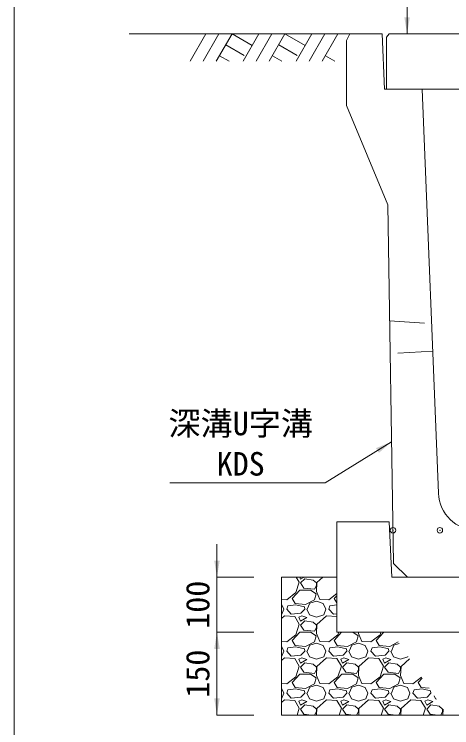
# Model space of a CAD drawing. Units: millimetres at full size. Extents: x 172874 to 217143, y 854931 to 903297.
# Drawn here: x 190874 to 191667, y 863458 to 864752 of the extents above; entities that cross this region are included whole.
import ezdxf
from ezdxf.enums import TextEntityAlignment as Align

# ---------------------------------------------------------------- set-up
doc = ezdxf.new("R2010")
doc.units = ezdxf.units.MM
doc.header["$LTSCALE"] = 20
doc.header["$PDMODE"] = 32
doc.header["$PDSIZE"] = 10
doc.linetypes.add('USER2', pattern=[4.7625, 3.175, -1.5875])
for name, color, linetype, lineweight in [('0_2', 7, 'Continuous', 20), ('図枠', 5, 'Continuous', 13), ('基礎ブロック', 2, 'Continuous', 13), ('基礎材', 7, 'Continuous', 15), ('寸法線', 7, 'Continuous', 13), ('引出線', 4, 'Continuous', 13), ('本体', 2, 'Continuous', 13), ('補助線', 8, 'Continuous', 13), ('ﾊｯﾁﾝｸﾞ', 7, 'Continuous', 5)]:
    doc.layers.add(name, color=color, linetype=linetype, lineweight=lineweight)
doc.styles.add('ＭＳ ゴシック', font='')
doc.styles.get('ＭＳ ゴシック').set_extended_font_data('MS Gothic')

# ---------------------------------------------------------------- blocks, each defined once
blk = doc.blocks.new('filled_arrow')
at = {"color": 0, "linetype": 'Continuous', "lineweight": -2}
blk.add_solid([(7.5, 1.25), (0, 0), (7.5, -1.25)], dxfattribs=at)

msp = doc.modelspace()

# ---------------------------------------------------------------- linework, layer by layer
at = {"layer": '0_2'}
msp.add_line((191482.21, 864716.42), (191082.21, 864716.42), dxfattribs=at)
at = {"layer": '図枠'}
msp.add_line((190874.21, 874031.02), (190874.21, 854931.02), dxfattribs=at)
at = {"layer": '基礎ブロック'}
for p, q in [((191458.65, 863731.42), (191458.65, 863831.42)), ((191458.65, 863831.42), (191553.65, 863831.42)), ((191553.65, 863831.42), (191558.65, 863731.42)), ((191458.65, 863631.42), (191458.65, 863731.42)), ((191558.65, 863731.42), (192234.65, 863731.42)), ((192334.65, 863631.42), (191458.65, 863631.42))]:
    msp.add_line(p, q, dxfattribs=at)
at = {"layer": '基礎材', "lineweight": 13}
for p, q in [((191458.65, 863731.42), (191358.65, 863731.42)), ((191358.65, 863731.42), (191358.65, 863481.42))]:
    msp.add_line(p, q, dxfattribs=at)
at = {"layer": '基礎材'}
msp.add_line((191358.65, 863481.42), (192434.65, 863481.42), dxfattribs=at)
at = {"layer": '寸法線'}
for p, q in [((191586.21, 864716.42), (191586.21, 865716.42)), ((192081.21, 864716.42), (191586.21, 864716.42)), ((191241.61, 863571.42), (191241.61, 863791.42)), ((191308.65, 863731.42), (191241.61, 863731.42)), ((191241.61, 863481.42), (191241.61, 863631.42)), ((191308.65, 863631.42), (191241.61, 863631.42)), ((191308.65, 863631.42), (191241.61, 863631.42)), ((191308.65, 863481.42), (191241.61, 863481.42))]:
    msp.add_line(p, q, dxfattribs=at)
at = {"layer": '引出線'}
msp.add_lwpolyline([(191558.13, 863976.89), (191437.92, 863902.61), (191156.4, 863902.61)], dxfattribs=at)
at = {"layer": '本体'}
for p, q in [((191482.21, 864716.42), (191476.21, 864704.42)), ((191476.21, 864704.42), (191476.21, 864586.42)), ((191482.21, 864716.42), (191541.21, 864716.42)), ((191541.21, 864716.42), (191545.21, 864616.42)), ((191545.21, 864616.42), (191613.71, 864616.42)), ((191613.71, 864616.42), (191643.02, 863883.62)), ((191476.21, 864586.42), (191551.21, 864406.42)), ((191551.21, 864406.42), (191561.68, 863756.42)), ((191561.68, 863756.42), (191587.08, 863731.42)), ((191587.08, 863731.42), (192040.34, 863731.42))]:
    msp.add_line(p, q, dxfattribs=at)
at = {"layer": '本体', "linetype": 'USER2'}
for p, q in [((191554.59, 864196.42), (191630.71, 864191.42)), ((191632.71, 864141.42), (191555.56, 864136.42))]:
    msp.add_line(p, q, dxfattribs=at)
at = {"layer": '本体', "lineweight": 20}
msp.add_lwpolyline([(191548.71, 864710.42), (191553.71, 864716.42), (192073.71, 864716.42), (192078.71, 864710.42), (192078.71, 864616.42), (191548.71, 864616.42)], close=True, dxfattribs=at)
at = {"layer": '本体'}
msp.add_arc((191712.97, 863886.42), 70, 182.29061, 270, dxfattribs=at)
at = {"layer": '補助線'}
for p in [(191560.71, 863816.42), (191645.71, 863816.42)]:
    msp.add_point(p, dxfattribs=at)
at = {"layer": 'ﾊｯﾁﾝｸﾞ', "lineweight": 9}
for p, q in [((191221.65, 864716.42), (191193, 864666.8)), ((191245.27, 864716.42), (191216.63, 864666.8)), ((191268.9, 864716.42), (191240.25, 864666.8)), ((191268.9, 864716.42), (191305.47, 864695.31)), ((191317.65, 864716.42), (191289.01, 864666.8)), ((191341.28, 864716.42), (191312.62, 864666.8)), ((191364.9, 864716.42), (191336.25, 864666.8)), ((191364.9, 864716.42), (191401.46, 864695.31)), ((191413.65, 864716.42), (191385, 864666.8)), ((191437.27, 864716.42), (191408.63, 864666.8)), ((191460.9, 864716.42), (191432.25, 864666.8)), ((191257.48, 864696.64), (191290.89, 864677.35)), ((191353.47, 864696.64), (191386.89, 864677.35)), ((191246.05, 864676.85), (191263.47, 864666.8)), ((191342.05, 864676.85), (191359.47, 864666.8)), ((191438.05, 864676.85), (191455.46, 864666.8))]:
    msp.add_line(p, q, dxfattribs=at)
at = {"layer": 'ﾊｯﾁﾝｸﾞ'}
for p, q in [((191384.75, 863703.29), (191390.85, 863722.34)), ((191390.85, 863722.34), (191385.3, 863731.42)), ((191391.63, 863731.42), (191393.13, 863727.67)), ((191393.13, 863727.67), (191399.38, 863731.42)), ((191400.75, 863728.44), (191393.13, 863720.82)), ((191393.13, 863720.82), (191399.23, 863711.67)), ((191415.99, 863726.15), (191400.75, 863728.44)), ((191422.09, 863720.82), (191415.99, 863726.15)), ((191422.85, 863721.58), (191422.09, 863705.58)), ((191422.09, 863716.24), (191422.09, 863720.82)), ((191433.63, 863731.42), (191422.85, 863721.58)), ((191377.89, 863692.62), (191391.61, 863707.86)), ((191391.61, 863707.86), (191411.42, 863707.86)), ((191399.23, 863711.67), (191418.28, 863709.39)), ((191411.42, 863707.86), (191421.33, 863701)), ((191418.28, 863709.39), (191422.09, 863716.24)), ((191367.99, 863690.34), (191384.75, 863703.29)), ((191421.33, 863701), (191418.28, 863690.34)), ((191422.09, 863705.58), (191428.18, 863691.1)), ((191444.19, 863690.34), (191458.65, 863701.51)), ((191454.09, 863692.62), (191458.65, 863697.68)), ((191358.65, 863690.78), (191367.99, 863690.34)), ((191358.65, 863682.25), (191362.65, 863673.57)), ((191383.23, 863683.48), (191377.89, 863692.62)), ((191402.28, 863681.95), (191383.23, 863683.48)), ((191418.28, 863690.34), (191402.28, 863681.95)), ((191405.32, 863673.57), (191409.9, 863684.24)), ((191409.9, 863684.24), (191422.09, 863688.05)), ((191422.09, 863688.05), (191434.28, 863683.48)), ((191428.18, 863691.1), (191444.19, 863690.34)), ((191434.28, 863683.48), (191438.85, 863673.57)), ((191458.65, 863684.81), (191454.09, 863692.62)), ((191358.84, 863662.9), (191362.65, 863673.57)), ((191367.99, 863673.57), (191370.27, 863679.67)), ((191376.37, 863664.43), (191367.99, 863673.57)), ((191384.75, 863681.19), (191370.27, 863679.67)), ((191399.99, 863677.38), (191384.75, 863681.19)), ((191400.75, 863673.57), (191393.89, 863665.95)), ((191400.75, 863673.57), (191399.99, 863677.38)), ((191404.56, 863673.57), (191409.13, 863662.9)), ((191435.04, 863662.9), (191438.85, 863673.57)), ((191444.19, 863673.57), (191446.47, 863679.67)), ((191452.57, 863664.43), (191444.19, 863673.57)), ((191458.65, 863680.95), (191446.47, 863679.67)), ((191358.65, 863662.85), (191358.84, 863662.9)), ((191364.18, 863661.38), (191358.65, 863656.33)), ((191382.46, 863659.86), (191364.18, 863661.38)), ((191393.89, 863665.95), (191376.37, 863664.43)), ((191390.85, 863646.14), (191382.46, 863659.86)), ((191395.42, 863661.38), (191390.08, 863659.09)), ((191390.08, 863659.09), (191393.13, 863651.47)), ((191393.13, 863651.47), (191404.56, 863658.33)), ((191404.56, 863658.33), (191395.42, 863661.38)), ((191409.13, 863662.9), (191422.09, 863659.09)), ((191422.09, 863659.09), (191435.04, 863662.9)), ((191440.38, 863661.38), (191422.85, 863645.38)), ((191458.65, 863659.86), (191440.38, 863661.38)), ((191458.65, 863664.96), (191452.57, 863664.43)), ((191384.75, 863627.09), (191390.85, 863646.14)), ((191400.75, 863652.24), (191393.13, 863644.62)), ((191393.13, 863644.62), (191399.23, 863635.47)), ((191415.99, 863649.95), (191400.75, 863652.24)), ((191422.09, 863644.62), (191415.99, 863649.95)), ((191422.85, 863645.38), (191422.09, 863629.38)), ((191422.09, 863640.04), (191422.09, 863644.62)), ((191377.89, 863616.42), (191391.61, 863631.66)), ((191391.61, 863631.66), (191411.42, 863631.66)), ((191399.23, 863635.47), (191418.28, 863633.19)), ((191411.42, 863631.66), (191421.33, 863624.8)), ((191418.28, 863633.19), (191422.09, 863640.04)), ((191454.09, 863616.42), (191467.59, 863631.42)), ((191460.95, 863627.09), (191462.34, 863631.42)), ((191487.97, 863631.42), (191497.53, 863624.8)), ((191498.39, 863631.42), (191498.29, 863629.38)), ((191530.29, 863616.42), (191543.79, 863631.42)), ((191537.15, 863627.09), (191538.54, 863631.42)), ((191367.99, 863614.14), (191384.75, 863627.09)), ((191421.33, 863624.8), (191418.28, 863614.14)), ((191422.09, 863629.38), (191428.18, 863614.9)), ((191444.19, 863614.14), (191460.95, 863627.09)), ((191497.53, 863624.8), (191494.48, 863614.14)), ((191498.29, 863629.38), (191504.38, 863614.9)), ((191520.39, 863614.14), (191537.15, 863627.09)), ((191358.65, 863614.58), (191367.99, 863614.14)), ((191358.65, 863606.05), (191362.65, 863597.37)), ((191384.75, 863604.99), (191370.27, 863603.47)), ((191383.23, 863607.28), (191377.89, 863616.42)), ((191402.28, 863605.75), (191383.23, 863607.28)), ((191399.99, 863601.18), (191384.75, 863604.99)), ((191418.28, 863614.14), (191402.28, 863605.75)), ((191405.32, 863597.37), (191409.9, 863608.04)), ((191409.9, 863608.04), (191422.09, 863611.85)), ((191422.09, 863611.85), (191434.28, 863607.28)), ((191428.18, 863614.9), (191444.19, 863614.14)), ((191434.28, 863607.28), (191438.85, 863597.37)), ((191460.95, 863604.99), (191446.47, 863603.47)), ((191459.43, 863607.28), (191454.09, 863616.42)), ((191478.48, 863605.75), (191459.43, 863607.28)), ((191476.19, 863601.18), (191460.95, 863604.99)), ((191494.48, 863614.14), (191478.48, 863605.75)), ((191481.52, 863597.37), (191486.1, 863608.04)), ((191486.1, 863608.04), (191498.29, 863611.85)), ((191498.29, 863611.85), (191510.48, 863607.28)), ((191504.38, 863614.9), (191520.39, 863614.14)), ((191510.48, 863607.28), (191515.05, 863597.37)), ((191537.15, 863604.99), (191522.67, 863603.47)), ((191535.63, 863607.28), (191530.29, 863616.42)), ((191554.68, 863605.75), (191535.63, 863607.28)), ((191552.39, 863601.18), (191537.15, 863604.99)), ((191570.28, 863613.93), (191554.68, 863605.75)), ((191557.72, 863597.37), (191562.3, 863608.04)), ((191562.3, 863608.04), (191572.15, 863611.12)), ((191358.84, 863586.7), (191362.65, 863597.37)), ((191367.99, 863597.37), (191370.27, 863603.47)), ((191376.37, 863588.23), (191367.99, 863597.37)), ((191400.75, 863597.37), (191393.89, 863589.75)), ((191400.75, 863597.37), (191399.99, 863601.18)), ((191404.56, 863597.37), (191409.13, 863586.7)), ((191435.04, 863586.7), (191438.85, 863597.37)), ((191444.19, 863597.37), (191446.47, 863603.47)), ((191452.57, 863588.23), (191444.19, 863597.37)), ((191476.95, 863597.37), (191470.09, 863589.75)), ((191476.95, 863597.37), (191476.19, 863601.18)), ((191480.76, 863597.37), (191485.33, 863586.7)), ((191511.24, 863586.7), (191515.05, 863597.37)), ((191520.39, 863597.37), (191522.67, 863603.47)), ((191528.77, 863588.23), (191520.39, 863597.37)), ((191553.15, 863597.37), (191546.29, 863589.75)), ((191553.15, 863597.37), (191552.39, 863601.18)), ((191556.96, 863597.37), (191561.53, 863586.7)), ((191358.65, 863586.65), (191358.84, 863586.7)), ((191364.18, 863585.18), (191358.65, 863580.13)), ((191382.46, 863583.66), (191364.18, 863585.18)), ((191393.89, 863589.75), (191376.37, 863588.23)), ((191390.85, 863569.94), (191382.46, 863583.66)), ((191395.42, 863585.18), (191390.08, 863582.89)), ((191390.08, 863582.89), (191393.13, 863575.27)), ((191393.13, 863575.27), (191404.56, 863582.13)), ((191404.56, 863582.13), (191395.42, 863585.18)), ((191409.13, 863586.7), (191422.09, 863582.89)), ((191422.09, 863582.89), (191435.04, 863586.7)), ((191440.38, 863585.18), (191422.85, 863569.18)), ((191458.66, 863583.66), (191440.38, 863585.18)), ((191470.09, 863589.75), (191452.57, 863588.23)), ((191467.05, 863569.94), (191458.66, 863583.66)), ((191471.62, 863585.18), (191466.28, 863582.89)), ((191466.28, 863582.89), (191469.33, 863575.27)), ((191469.33, 863575.27), (191480.76, 863582.13)), ((191480.76, 863582.13), (191471.62, 863585.18)), ((191485.33, 863586.7), (191498.29, 863582.89)), ((191498.29, 863582.89), (191511.24, 863586.7)), ((191516.58, 863585.18), (191499.05, 863569.18)), ((191534.86, 863583.66), (191516.58, 863585.18)), ((191546.29, 863589.75), (191528.77, 863588.23)), ((191543.25, 863569.94), (191534.86, 863583.66)), ((191547.82, 863585.18), (191542.48, 863582.89)), ((191542.48, 863582.89), (191545.53, 863575.27)), ((191545.53, 863575.27), (191556.96, 863582.13)), ((191556.96, 863582.13), (191547.82, 863585.18)), ((191561.53, 863586.7), (191574.49, 863582.89)), ((191574.49, 863582.89), (191587.44, 863586.7)), ((191590.67, 863583.26), (191575.25, 863569.18)), ((191587.44, 863586.7), (191587.77, 863587.62)), ((191384.75, 863550.89), (191390.85, 863569.94)), ((191400.75, 863576.04), (191393.13, 863568.42)), ((191393.13, 863568.42), (191399.23, 863559.27)), ((191415.99, 863573.75), (191400.75, 863576.04)), ((191422.09, 863568.42), (191415.99, 863573.75)), ((191422.85, 863569.18), (191422.09, 863553.18)), ((191422.09, 863563.84), (191422.09, 863568.42)), ((191460.95, 863550.89), (191467.05, 863569.94)), ((191476.95, 863576.04), (191469.33, 863568.42)), ((191469.33, 863568.42), (191475.43, 863559.27)), ((191492.19, 863573.75), (191476.95, 863576.04)), ((191498.29, 863568.42), (191492.19, 863573.75)), ((191499.05, 863569.18), (191498.29, 863553.18)), ((191498.29, 863563.84), (191498.29, 863568.42)), ((191537.15, 863550.89), (191543.25, 863569.94)), ((191553.15, 863576.04), (191545.53, 863568.42)), ((191545.53, 863568.42), (191551.63, 863559.27)), ((191568.39, 863573.75), (191553.15, 863576.04)), ((191574.49, 863568.42), (191568.39, 863573.75)), ((191575.25, 863569.18), (191574.49, 863553.18)), ((191574.49, 863563.84), (191574.49, 863568.42)), ((191377.89, 863540.22), (191391.61, 863555.46)), ((191391.61, 863555.46), (191411.42, 863555.46)), ((191399.23, 863559.27), (191418.28, 863556.99)), ((191411.42, 863555.46), (191421.33, 863548.6)), ((191418.28, 863556.99), (191422.09, 863563.84)), ((191422.09, 863553.18), (191428.18, 863538.7)), ((191454.09, 863540.22), (191467.81, 863555.46)), ((191467.81, 863555.46), (191487.62, 863555.46)), ((191475.43, 863559.27), (191494.48, 863556.99)), ((191487.62, 863555.46), (191497.53, 863548.6)), ((191494.48, 863556.99), (191498.29, 863563.84)), ((191498.29, 863553.18), (191504.38, 863538.7)), ((191530.29, 863540.22), (191544.01, 863555.46)), ((191544.01, 863555.46), (191563.82, 863555.46)), ((191551.63, 863559.27), (191570.68, 863556.99)), ((191563.82, 863555.46), (191573.73, 863548.6)), ((191570.68, 863556.99), (191574.49, 863563.84)), ((191574.49, 863553.18), (191580.58, 863538.7)), ((191367.99, 863537.94), (191384.75, 863550.89)), ((191383.23, 863531.08), (191377.89, 863540.22)), ((191421.33, 863548.6), (191418.28, 863537.94)), ((191444.19, 863537.94), (191460.95, 863550.89)), ((191459.43, 863531.08), (191454.09, 863540.22)), ((191497.53, 863548.6), (191494.48, 863537.94)), ((191520.39, 863537.94), (191537.15, 863550.89)), ((191535.63, 863531.08), (191530.29, 863540.22)), ((191573.73, 863548.6), (191570.68, 863537.94)), ((191596.59, 863537.94), (191612.59, 863550.3)), ((191606.49, 863540.22), (191613.85, 863548.4)), ((191611.83, 863531.08), (191606.49, 863540.22)), ((191358.65, 863538.38), (191367.99, 863537.94)), ((191358.65, 863529.85), (191362.65, 863521.17)), ((191367.99, 863521.17), (191370.27, 863527.27)), ((191384.75, 863528.79), (191370.27, 863527.27)), ((191402.28, 863529.55), (191383.23, 863531.08)), ((191399.99, 863524.98), (191384.75, 863528.79)), ((191418.28, 863537.94), (191402.28, 863529.55)), ((191405.32, 863521.17), (191409.9, 863531.84)), ((191409.9, 863531.84), (191422.09, 863535.65)), ((191422.09, 863535.65), (191434.28, 863531.08)), ((191428.18, 863538.7), (191444.19, 863537.94)), ((191434.28, 863531.08), (191438.85, 863521.17)), ((191444.19, 863521.17), (191446.47, 863527.27)), ((191460.95, 863528.79), (191446.47, 863527.27)), ((191478.48, 863529.55), (191459.43, 863531.08)), ((191476.19, 863524.98), (191460.95, 863528.79)), ((191494.48, 863537.94), (191478.48, 863529.55)), ((191481.52, 863521.17), (191486.1, 863531.84)), ((191486.1, 863531.84), (191498.29, 863535.65)), ((191498.29, 863535.65), (191510.48, 863531.08)), ((191504.38, 863538.7), (191520.39, 863537.94)), ((191510.48, 863531.08), (191515.05, 863521.17)), ((191520.39, 863521.17), (191522.67, 863527.27)), ((191537.15, 863528.79), (191522.67, 863527.27)), ((191554.68, 863529.55), (191535.63, 863531.08)), ((191552.39, 863524.98), (191537.15, 863528.79)), ((191570.68, 863537.94), (191554.68, 863529.55)), ((191557.72, 863521.17), (191562.3, 863531.84)), ((191562.3, 863531.84), (191574.49, 863535.65)), ((191574.49, 863535.65), (191586.68, 863531.08)), ((191580.58, 863538.7), (191596.59, 863537.94)), ((191586.68, 863531.08), (191591.25, 863521.17)), ((191596.59, 863521.17), (191598.87, 863527.27)), ((191613.35, 863528.79), (191598.87, 863527.27)), ((191626.13, 863529.93), (191611.83, 863531.08)), ((191628.59, 863524.98), (191613.35, 863528.79)), ((191358.84, 863510.5), (191362.65, 863521.17)), ((191376.37, 863512.03), (191367.99, 863521.17)), ((191400.75, 863521.17), (191393.89, 863513.55)), ((191400.75, 863521.17), (191399.99, 863524.98)), ((191404.56, 863521.17), (191409.13, 863510.5)), ((191435.04, 863510.5), (191438.85, 863521.17)), ((191452.57, 863512.03), (191444.19, 863521.17)), ((191476.95, 863521.17), (191470.09, 863513.55)), ((191476.95, 863521.17), (191476.19, 863524.98)), ((191480.76, 863521.17), (191485.33, 863510.5)), ((191511.24, 863510.5), (191515.05, 863521.17)), ((191528.77, 863512.03), (191520.39, 863521.17)), ((191553.15, 863521.17), (191546.29, 863513.55)), ((191553.15, 863521.17), (191552.39, 863524.98)), ((191556.96, 863521.17), (191561.53, 863510.5)), ((191587.44, 863510.5), (191591.25, 863521.17)), ((191604.97, 863512.03), (191596.59, 863521.17)), ((191629.35, 863521.17), (191622.49, 863513.55)), ((191629.35, 863521.17), (191628.59, 863524.98)), ((191635.35, 863516.07), (191637.73, 863510.5)), ((191358.65, 863510.45), (191358.84, 863510.5)), ((191364.18, 863508.98), (191358.65, 863503.93)), ((191382.46, 863507.46), (191364.18, 863508.98)), ((191393.89, 863513.55), (191376.37, 863512.03)), ((191390.85, 863493.74), (191382.46, 863507.46)), ((191395.42, 863508.98), (191390.08, 863506.69)), ((191390.08, 863506.69), (191393.13, 863499.07)), ((191393.13, 863499.07), (191404.56, 863505.93)), ((191404.56, 863505.93), (191395.42, 863508.98)), ((191409.13, 863510.5), (191422.09, 863506.69)), ((191422.09, 863506.69), (191435.04, 863510.5)), ((191440.38, 863508.98), (191422.85, 863492.98)), ((191458.66, 863507.46), (191440.38, 863508.98)), ((191470.09, 863513.55), (191452.57, 863512.03)), ((191467.05, 863493.74), (191458.66, 863507.46)), ((191471.62, 863508.98), (191466.28, 863506.69)), ((191466.28, 863506.69), (191469.33, 863499.07)), ((191469.33, 863499.07), (191480.76, 863505.93)), ((191480.76, 863505.93), (191471.62, 863508.98)), ((191485.33, 863510.5), (191498.29, 863506.69)), ((191498.29, 863506.69), (191511.24, 863510.5)), ((191516.58, 863508.98), (191499.05, 863492.98)), ((191534.86, 863507.46), (191516.58, 863508.98)), ((191546.29, 863513.55), (191528.77, 863512.03)), ((191543.25, 863493.74), (191534.86, 863507.46)), ((191547.82, 863508.98), (191542.48, 863506.69)), ((191542.48, 863506.69), (191545.53, 863499.07)), ((191545.53, 863499.07), (191556.96, 863505.93)), ((191556.96, 863505.93), (191547.82, 863508.98)), ((191561.53, 863510.5), (191574.49, 863506.69)), ((191574.49, 863506.69), (191587.44, 863510.5)), ((191592.78, 863508.98), (191575.25, 863492.98)), ((191611.06, 863507.46), (191592.78, 863508.98)), ((191622.49, 863513.55), (191604.97, 863512.03)), ((191619.45, 863493.74), (191611.06, 863507.46)), ((191624.02, 863508.98), (191618.68, 863506.69)), ((191618.68, 863506.69), (191621.73, 863499.07)), ((191621.73, 863499.07), (191633.16, 863505.93)), ((191633.16, 863505.93), (191624.02, 863508.98)), ((191637.73, 863510.5), (191639.37, 863510.02)), ((191386.9, 863481.42), (191390.85, 863493.74)), ((191400.75, 863499.84), (191393.13, 863492.22)), ((191393.13, 863492.22), (191399.23, 863483.07)), ((191415.99, 863497.55), (191400.75, 863499.84)), ((191422.09, 863492.22), (191415.99, 863497.55)), ((191422.09, 863487.64), (191422.09, 863492.22)), ((191422.85, 863492.98), (191422.3, 863481.42)), ((191463.1, 863481.42), (191467.05, 863493.74)), ((191476.95, 863499.84), (191469.33, 863492.22)), ((191469.33, 863492.22), (191475.43, 863483.07)), ((191492.19, 863497.55), (191476.95, 863499.84)), ((191498.29, 863492.22), (191492.19, 863497.55)), ((191498.29, 863487.64), (191498.29, 863492.22)), ((191499.05, 863492.98), (191498.5, 863481.42)), ((191539.3, 863481.42), (191543.25, 863493.74)), ((191553.15, 863499.84), (191545.53, 863492.22)), ((191545.53, 863492.22), (191551.63, 863483.07)), ((191568.39, 863497.55), (191553.15, 863499.84)), ((191574.49, 863492.22), (191568.39, 863497.55)), ((191574.49, 863487.64), (191574.49, 863492.22)), ((191575.25, 863492.98), (191574.7, 863481.42)), ((191615.5, 863481.42), (191619.45, 863493.74)), ((191629.35, 863499.84), (191621.73, 863492.22)), ((191621.73, 863492.22), (191627.83, 863483.07)), ((191644.59, 863497.55), (191629.35, 863499.84)), ((191650.69, 863492.22), (191644.59, 863497.55)), ((191650.69, 863487.64), (191650.69, 863492.22)), ((191651.4, 863491.93), (191650.9, 863481.42)), ((191399.23, 863483.07), (191412.99, 863481.42)), ((191418.63, 863481.42), (191422.09, 863487.64)), ((191475.43, 863483.07), (191489.19, 863481.42)), ((191494.83, 863481.42), (191498.29, 863487.64)), ((191551.63, 863483.07), (191565.39, 863481.42)), ((191571.03, 863481.42), (191574.49, 863487.64)), ((191627.83, 863483.07), (191641.59, 863481.42)), ((191647.23, 863481.42), (191650.69, 863487.64))]:
    msp.add_line(p, q, dxfattribs=at)

# ---------------------------------------------------------------- block references
at = {"layer": '寸法線', "xscale": 4, "yscale": 4}
for p, rotation in [((191586.21, 864716.42), 90), ((191241.61, 863731.42), 90), ((191241.61, 863631.42), 270), ((191241.61, 863631.42), 270), ((191241.61, 863481.42), 90)]:
    msp.add_blockref('filled_arrow', p, dxfattribs=dict(at, rotation=rotation))
at = {"layer": '引出線', "xscale": 4, "yscale": 4, "rotation": 211.7}
msp.add_blockref('filled_arrow', (191558.13, 863976.89), dxfattribs=at)

# ---------------------------------------------------------------- texts
at = {"layer": '寸法線', "style": 'ＭＳ ゴシック'}
for s, p in [('100', (191206.61, 863681.42)), ('150', (191206.61, 863556.42))]:
    msp.add_text(s, height=42.72, rotation=90, dxfattribs=at).set_placement(p, align=Align.MIDDLE_CENTER)
at = {"layer": '引出線', "style": 'ＭＳ ゴシック'}
for s, p in [('深溝U字溝', (191153.54, 863975.84)), ('KDS', (191240.95, 863902.72))]:
    msp.add_text(s, height=42.72, dxfattribs=at).set_placement(p, align=Align.BOTTOM_LEFT)

doc.saveas('drawing.dxf')
